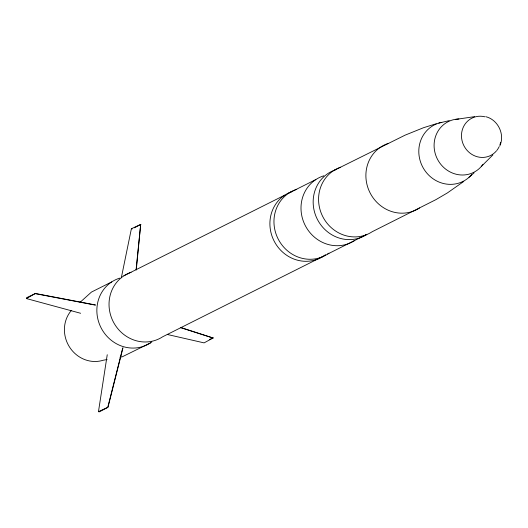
<?xml version="1.0" encoding="UTF-8"?>
<svg xmlns="http://www.w3.org/2000/svg" width="528" height="528" viewBox="0 0 528 528"><rect width="100%" height="100%" fill="white"/><g stroke="black" fill="none" stroke-linecap="round" stroke-linejoin="round"><path stroke-width="0.79" d="M136.072 269.861L140.686 224.38L136.27 269.933M123.017 347.675L107.969 407.352L99.251 411.866L98.465 411.675L107.243 354.724M80.619 313.276L26.4 298.551L26.545 297.739L35.422 293.476L95.588 304.966M26.4 298.551L35.422 293.476M167.29 334.468L204.085 342.883L213.074 338.006L181.031 327.578M121.315 277.827L131.38 228.749L140.686 224.38M98.465 411.675L107.771 407.299L122.687 348.176M499.772 145.999C505.177 134.567 498.062 119.724 485.8 116.695M492.875 154.948L481.444 166.327M80.137 302.273L91.469 292.063L111.712 281.912M469.009 177.23L474.104 172.861M463.789 181.427L447.401 192.918L435.877 199.663L372.247 231.693A36.155 33.779 63.4 0 1 322.489 216.051A36.155 33.779 63.4 0 1 340.633 167.224M134.343 227.819L140.884 224.426M123.875 275.814L284.75 195.149M288.809 193.116L315.843 179.56M333.419 170.749L405.121 135.148L423.621 127.677L436.286 123.743M150.533 342.857L122.324 356.776L119.922 357.212M323.578 256.093L162.703 336.758A36.155 33.779 63.4 0 1 112.946 321.116A36.155 33.779 63.4 0 1 131.089 272.29M327.631 254.06L366.835 234.406A36.155 33.779 63.4 0 1 317.077 218.764A36.155 33.779 63.4 0 1 335.227 169.937M209.411 339.577L213.107 337.801M438.794 123.097L449.209 120.641M107.092 359.542L103.085 360.268A30.591 28.578 63.4 0 1 69.511 347.021A30.591 28.578 63.4 0 1 71.359 310.464M455.763 119.401L474.613 116.642M35.389 293.68L95.192 305.098M131.38 228.749L132.165 228.947M180.444 327.604L213.074 338.006M496.313 151.048A20.889 19.51 63.4 0 1 462.607 142.639A20.889 19.51 63.4 0 1 484.869 116.794M500.577 142.421A20.889 19.51 63.4 0 1 499.97 144.619M499.132 146.705A20.889 19.51 63.4 0 1 496.782 150.487M419.562 207.966A36.155 33.779 63.4 0 1 369.805 192.331A36.155 33.779 63.4 0 1 387.948 143.504M354.671 240.504A36.155 33.779 63.4 0 1 304.729 224.479A36.155 33.779 63.4 0 1 323.816 175.791M328.944 253.15A36.155 33.779 63.4 0 1 278.065 238.808A36.155 33.779 63.4 0 1 296.776 189.347M471.649 174.669A31.673 29.588 63.4 0 1 423.225 167.957A31.673 29.588 63.4 0 1 441.804 122.338M482.882 164.492A28.387 26.519 63.4 0 1 437.573 159.443A28.387 26.519 63.4 0 1 458.872 118.985M325.532 254.694A36.155 33.779 63.4 0 1 274.402 241.6A36.155 33.779 63.4 0 1 291.964 191.624M151.846 341.946A36.155 33.779 63.4 0 1 100.967 327.604A36.155 33.779 63.4 0 1 119.678 278.144"/></g></svg>
